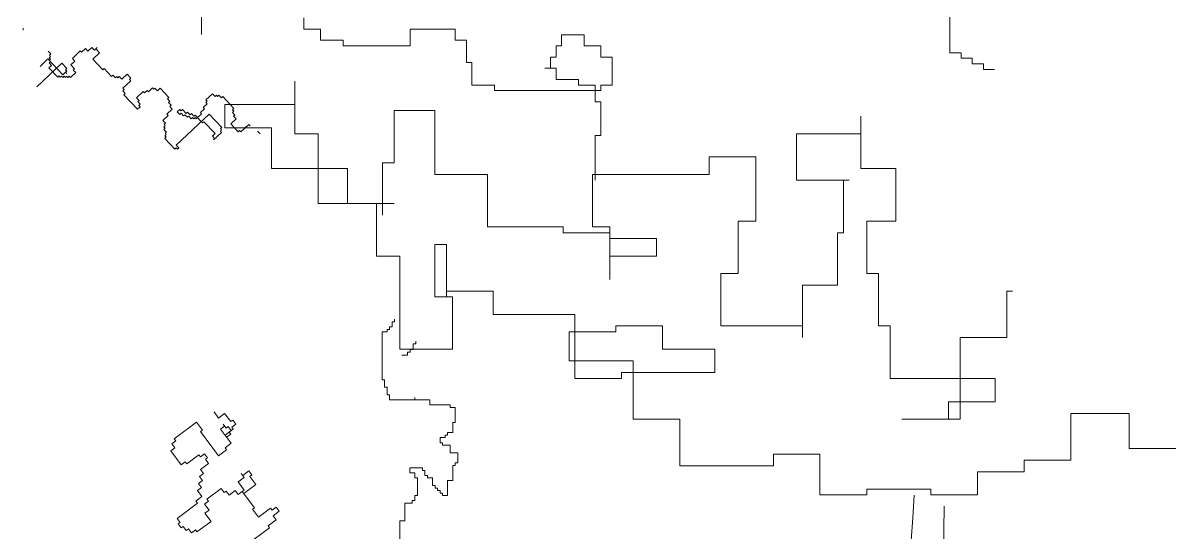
# Model space of a CAD drawing. Header units: millimetres. Extents: x 485872 to 486142, y -52344 to -52207.
# Drawn here: x 486105.6816 to 486105.8588, y -52330.2122 to -52330.1338 of the extents above; entities that cross this region are included whole.
import ezdxf

# ---------------------------------------------------------------- set-up
doc = ezdxf.new("R2010")
doc.units = ezdxf.units.MM
doc.header["$LTSCALE"] = 15

# ---------------------------------------------------------------- blocks, each defined once
blk = doc.blocks.new('sf')
at = {"color": 84, "lineweight": 5}
for p, q in [((17886.92, 471584.63), (17886.92, 471571.48)), ((18076.47, 471581.71), (18076.47, 471578.43)), ((18106.49, 471576.81), (18106.49, 471583.65)), ((18045.22, 471578.43), (18032.07, 471578.43)), ((18032.07, 471578.43), (18032.07, 471575.14)), ((18045.22, 471573.5), (18045.22, 471578.43)), ((18076.47, 471578.43), (18071.53, 471578.43)), ((18071.53, 471578.43), (18071.53, 471575.14)), ((18158.84, 471578.69), (18158.84, 471578.15)), ((17994.24, 471573.5), (17994.24, 471576.78)), ((17994.24, 471576.78), (18000.82, 471576.78)), ((18000.82, 471576.78), (18000.82, 471573.5)), ((18028.78, 471575.14), (18028.78, 471568.57)), ((18032.07, 471575.14), (18028.78, 471575.14)), ((18071.53, 471575.14), (18064.96, 471575.14)), ((18064.96, 471575.14), (18064.96, 471573.5)), ((17886.92, 471571.48), (17883.63, 471571.48)), ((17883.63, 471571.48), (17883.63, 471569.84)), ((17989.31, 471570.21), (17989.31, 471573.5)), ((17989.31, 471573.5), (17994.24, 471573.5)), ((18000.82, 471573.5), (18002.47, 471573.5)), ((18002.47, 471573.5), (18002.47, 471570.21)), ((18064.96, 471573.5), (18045.22, 471573.5)), ((18136.41, 471571.44), (18137.5, 471572.61)), ((18138.35, 471569.62), (18136.41, 471571.44)), ((18137.12, 471572.97), (18137.89, 471572.24)), ((18137.5, 471572.61), (18137.12, 471572.97)), ((18137.89, 471572.24), (18138.62, 471573.02)), ((18138.62, 471573.02), (18139.79, 471571.93)), ((18139.79, 471571.93), (18140.52, 471572.7)), ((18140.52, 471572.7), (18141.68, 471571.61)), ((18141.68, 471571.61), (18142.04, 471572)), ((18142.04, 471572), (18144.37, 471569.81)), ((18150.74, 471571.15), (18151.47, 471571.93)), ((18151.13, 471570.79), (18150.74, 471571.15)), ((17880.34, 471568.2), (17877.05, 471568.2)), ((17877.05, 471568.2), (17877.05, 471566.56)), ((17883.63, 471569.84), (17880.34, 471569.84)), ((17880.34, 471569.84), (17880.34, 471568.2)), ((17986.02, 471570.21), (17989.31, 471570.21)), ((17986.02, 471562), (17986.02, 471570.21)), ((18002.47, 471570.21), (18004.11, 471570.21)), ((18004.11, 471570.21), (18004.11, 471566.92)), ((18028.78, 471568.57), (18027.13, 471568.57)), ((18027.13, 471568.57), (18027.13, 471562)), ((18135.43, 471566.51), (18138.35, 471569.62)), ((18144.37, 471569.81), (18143.65, 471569.04)), ((18143.65, 471569.04), (18144.81, 471567.94)), ((18144.81, 471567.94), (18143.72, 471566.78)), ((18145.97, 471566.85), (18147.43, 471568.41)), ((18151.54, 471569.67), (18147.16, 471565.01)), ((18147.43, 471568.41), (18154.81, 471561.48)), ((18150.47, 471567.75), (18151.2, 471568.53)), ((18151.24, 471567.02), (18150.47, 471567.75)), ((18150.76, 471570.4), (18151.13, 471570.79)), ((18151.15, 471570.03), (18150.76, 471570.4)), ((18150.79, 471569.64), (18151.15, 471570.03)), ((18151.17, 471569.28), (18150.79, 471569.64)), ((18150.81, 471568.89), (18151.17, 471569.28)), ((18151.2, 471568.53), (18150.81, 471568.89)), ((18153.87, 471567.48), (18151.54, 471569.67)), ((17877.05, 471566.56), (17873.77, 471566.56)), ((18005.76, 471566.92), (18002.47, 471566.92)), ((18002.47, 471566.92), (18002.47, 471563.64)), ((18004.11, 471566.92), (18005.76, 471566.92)), ((18127.22, 471563.99), (18128.32, 471565.15)), ((18128.32, 471565.15), (18129.87, 471563.69)), ((18129.87, 471563.69), (18130.6, 471564.47)), ((18130.6, 471564.47), (18130.99, 471564.11)), ((18130.99, 471564.11), (18131.35, 471564.5)), ((18131.35, 471564.5), (18131.74, 471564.13)), ((18131.74, 471564.13), (18132.47, 471564.91)), ((18132.47, 471564.91), (18132.86, 471564.54)), ((18132.86, 471564.54), (18135.05, 471566.88)), ((18135.05, 471566.88), (18135.43, 471566.51)), ((18144.1, 471566.41), (18143.38, 471565.64)), ((18143.38, 471565.64), (18144.93, 471564.18)), ((18143.72, 471566.78), (18144.1, 471566.41)), ((18144.93, 471564.18), (18145.29, 471564.57)), ((18145.29, 471564.57), (18145.68, 471564.2)), ((18145.68, 471564.2), (18146.05, 471564.59)), ((18146.36, 471566.49), (18145.97, 471566.85)), ((18146, 471566.1), (18146.36, 471566.49)), ((18146.39, 471565.73), (18146, 471566.1)), ((18146.02, 471565.35), (18146.39, 471565.73)), ((18146.39, 471565.73), (18146.02, 471565.35)), ((18146.05, 471564.59), (18146.43, 471564.23)), ((18147.16, 471565.01), (18146.39, 471565.73)), ((18146.43, 471564.23), (18146.8, 471564.62)), ((18146.8, 471564.62), (18147.19, 471564.25)), ((18147.19, 471564.25), (18147.55, 471564.64)), ((18147.55, 471564.64), (18147.94, 471564.28)), ((18147.94, 471564.28), (18148.3, 471564.67)), ((18148.3, 471564.67), (18148.69, 471564.3)), ((18148.69, 471564.3), (18151.24, 471567.02)), ((17989.31, 471562), (17986.02, 471562)), ((17989.31, 471560.35), (17989.31, 471562)), ((17995.89, 471562), (17990.96, 471562)), ((17990.96, 471562), (17990.96, 471557.07)), ((18002.47, 471563.64), (17995.89, 471563.64)), ((17995.89, 471563.64), (17995.89, 471562)), ((18027.13, 471562), (18020.56, 471562)), ((18020.56, 471562), (18020.56, 471560.35)), ((18079.1, 471556.28), (18079.1, 471563.12)), ((18079.1, 471563.12), (18079.1, 471547.72)), ((18116.1, 471558.35), (18118.65, 471561.07)), ((18118.65, 471561.07), (18119.43, 471560.34)), ((18119.43, 471560.34), (18120.16, 471561.12)), ((18120.16, 471561.12), (18120.54, 471560.76)), ((18120.54, 471560.76), (18120.91, 471561.14)), ((18120.91, 471561.14), (18122.07, 471560.05)), ((18127.61, 471563.62), (18127.22, 471563.99)), ((18127.25, 471563.23), (18127.61, 471563.62)), ((18129.58, 471561.05), (18127.25, 471563.23)), ((18129.21, 471560.66), (18129.58, 471561.05)), ((18020.56, 471560.35), (17989.31, 471560.35)), ((18096.98, 471555.1), (18100.26, 471558.59)), ((18100.26, 471558.59), (18100.65, 471558.23)), ((18100.65, 471558.23), (18101.38, 471559.01)), ((18101.38, 471559.01), (18101.77, 471558.64)), ((18101.77, 471558.64), (18102.13, 471559.03)), ((18102.13, 471559.03), (18102.52, 471558.67)), ((18102.52, 471558.67), (18103.25, 471559.44)), ((18103.25, 471559.44), (18105.19, 471557.62)), ((18105.19, 471557.62), (18104.83, 471557.23)), ((18115.76, 471557.21), (18116.49, 471557.99)), ((18116.49, 471557.99), (18116.1, 471558.35)), ((18122.07, 471560.05), (18122.44, 471560.44)), ((18122.44, 471560.44), (18123.21, 471559.71)), ((18123.21, 471559.71), (18123.58, 471560.1)), ((18123.58, 471560.1), (18125.52, 471558.28)), ((18125.52, 471558.28), (18124.79, 471557.5)), ((18124.79, 471557.5), (18125.18, 471557.14)), ((18125.25, 471554.88), (18129.26, 471559.15)), ((18128.87, 471559.52), (18129.6, 471560.29)), ((18129.26, 471559.15), (18128.87, 471559.52)), ((18129.6, 471560.29), (18129.21, 471560.66)), ((17990.96, 471557.07), (17989.31, 471557.07)), ((17989.31, 471557.07), (17989.31, 471547.21)), ((18038.01, 471554.57), (18038.01, 471535.75)), ((18049.99, 471554.57), (18038.01, 471554.57)), ((18049.99, 471539.17), (18049.99, 471554.57)), ((18099.64, 471556.28), (18079.1, 471556.28)), ((18097.37, 471554.73), (18096.98, 471555.1)), ((18097.01, 471554.34), (18097.37, 471554.73)), ((18097.4, 471553.98), (18097.01, 471554.34)), ((18099.64, 471549.43), (18099.64, 471556.28)), ((18104.83, 471557.23), (18105.22, 471556.87)), ((18105.22, 471556.87), (18104.85, 471556.48)), ((18104.85, 471556.48), (18106.02, 471555.39)), ((18106.02, 471555.39), (18105.65, 471555)), ((18105.65, 471555), (18106.82, 471553.91)), ((18110.58, 471554.03), (18109.85, 471553.25)), ((18110.97, 471553.66), (18110.58, 471554.03)), ((18112.06, 471554.83), (18110.97, 471553.66)), ((18112.45, 471554.47), (18112.06, 471554.83)), ((18112.82, 471554.85), (18112.45, 471554.47)), ((18113.59, 471554.13), (18112.82, 471554.85)), ((18112.86, 471553.35), (18113.59, 471554.13)), ((18115.08, 471554.93), (18115.8, 471555.7)), ((18116.63, 471553.47), (18115.08, 471554.93)), ((18115.42, 471556.07), (18116.15, 471556.85)), ((18115.8, 471555.7), (18115.42, 471556.07)), ((18116.15, 471556.85), (18115.76, 471557.21)), ((18125.18, 471557.14), (18124.45, 471556.36)), ((18124.45, 471556.36), (18124.84, 471556)), ((18124.84, 471556), (18124.47, 471555.61)), ((18124.47, 471555.61), (18125.25, 471554.88)), ((17913.02, 471552.86), (17913.02, 471537.46)), ((17913.02, 471547.72), (17913.02, 471552.86)), ((18096.33, 471552.06), (18097.05, 471552.84)), ((18097.88, 471550.6), (18096.33, 471552.06)), ((18096.67, 471553.2), (18097.4, 471553.98)), ((18097.05, 471552.84), (18096.67, 471553.2)), ((18100.55, 471549.56), (18104.19, 471553.45)), ((18105.77, 471551.24), (18102.49, 471547.74)), ((18104.19, 471553.45), (18113.9, 471544.34)), ((18106.16, 471550.87), (18105.77, 471551.24)), ((18108.35, 471553.2), (18106.16, 471550.87)), ((18106.82, 471553.91), (18106.45, 471553.52)), ((18106.45, 471553.52), (18108.01, 471552.06)), ((18108.01, 471552.06), (18108.37, 471552.45)), ((18108.74, 471552.84), (18108.35, 471553.2)), ((18108.37, 471552.45), (18108.76, 471552.09)), ((18109.46, 471553.62), (18108.74, 471552.84)), ((18108.76, 471552.09), (18109.12, 471552.47)), ((18109.12, 471552.47), (18109.51, 471552.11)), ((18109.85, 471553.25), (18109.46, 471553.62)), ((18109.51, 471552.11), (18110.24, 471552.89)), ((18110.24, 471552.89), (18110.63, 471552.52)), ((18110.63, 471552.52), (18111.36, 471553.3)), ((18111.36, 471553.3), (18111.75, 471552.94)), ((18111.75, 471552.94), (18112.48, 471553.71)), ((18112.48, 471553.71), (18112.86, 471553.35)), ((18116.26, 471553.08), (18116.63, 471553.47)), ((18117.82, 471551.62), (18116.26, 471553.08)), ((18117.09, 471550.85), (18117.82, 471551.62)), ((18117.48, 471550.48), (18117.09, 471550.85)), ((17931.86, 471547.72), (17913.02, 471547.72)), ((17931.86, 471534.04), (17931.86, 471547.72)), ((18072.25, 471547.72), (18072.25, 471527.2)), ((18079.1, 471547.72), (18072.25, 471547.72)), ((18085.95, 471537.46), (18085.95, 471549.43)), ((18085.95, 471549.43), (18099.64, 471549.43)), ((18089.3, 471547.69), (18090.03, 471548.47)), ((18092.24, 471550.05), (18092.61, 471550.43)), ((18092.61, 471550.43), (18094.94, 471548.25)), ((18094.94, 471548.25), (18095.3, 471548.64)), ((18095.3, 471548.64), (18095.69, 471548.27)), ((18095.69, 471548.27), (18097.88, 471550.6)), ((18100.94, 471549.2), (18100.55, 471549.56)), ((18100.57, 471548.81), (18100.94, 471549.2)), ((18100.96, 471548.44), (18100.57, 471548.81)), ((18100.6, 471548.05), (18100.96, 471548.44)), ((18102.93, 471545.87), (18100.6, 471548.05)), ((18102.49, 471547.74), (18103.27, 471547.01)), ((18116.79, 471548.2), (18117.52, 471548.98)), ((18117.18, 471547.84), (18116.79, 471548.2)), ((18116.82, 471547.45), (18117.18, 471547.84)), ((18117.21, 471547.08), (18116.82, 471547.45)), ((18117.11, 471550.09), (18117.48, 471550.48)), ((18117.5, 471549.73), (18117.11, 471550.09)), ((18117.13, 471549.34), (18117.5, 471549.73)), ((18117.52, 471548.98), (18117.13, 471549.34)), ((17989.31, 471547.21), (17990.96, 471547.21)), ((17990.96, 471547.21), (17990.96, 471534.06)), ((18103.27, 471547.01), (18102.54, 471546.23)), ((18102.54, 471546.23), (18102.93, 471545.87)), ((18113.9, 471544.34), (18113.17, 471543.56)), ((18114.31, 471543.22), (18117.23, 471546.33)), ((18116.84, 471546.69), (18117.21, 471547.08)), ((18117.23, 471546.33), (18116.84, 471546.69)), ((17957.54, 471540.88), (17943.84, 471540.88)), ((17943.84, 471540.88), (17943.84, 471522.06)), ((17957.54, 471535.75), (17957.54, 471540.88)), ((18113.17, 471543.56), (18113.56, 471543.2)), ((18113.56, 471543.2), (18113.92, 471543.59)), ((18113.92, 471543.59), (18114.31, 471543.22)), ((17913.02, 471537.46), (17902.75, 471537.46)), ((17902.75, 471537.46), (17902.75, 471522.06)), ((18053.42, 471539.17), (18049.99, 471539.17)), ((18053.42, 471523.77), (18053.42, 471539.17)), ((18063.69, 471527.2), (18063.69, 471537.46)), ((18063.69, 471537.46), (18085.95, 471537.46)), ((17918.16, 471534.04), (17916.45, 471534.04)), ((17916.45, 471534.04), (17931.86, 471534.04)), ((17918.16, 471518.64), (17918.16, 471534.04)), ((17991.78, 471535.75), (17957.54, 471535.75)), ((17991.78, 471520.35), (17991.78, 471535.75)), ((18038.01, 471535.75), (18022.6, 471535.75)), ((18022.6, 471535.75), (18022.6, 471520.35)), ((18055.13, 471527.2), (18049.99, 471527.2)), ((18049.99, 471527.2), (18063.69, 471527.2)), ((18072.25, 471527.2), (18053.42, 471527.2)), ((18053.42, 471527.2), (18053.42, 471523.77)), ((18055.13, 471511.8), (18055.13, 471527.2)), ((17902.75, 471522.06), (17911.31, 471522.06)), ((17911.31, 471522.06), (17911.31, 471506.67)), ((17943.84, 471522.06), (17948.98, 471522.06)), ((17948.98, 471522.06), (17948.98, 471506.67)), ((17986.64, 471504.96), (17986.64, 471520.35)), ((17986.64, 471520.35), (17991.78, 471520.35)), ((18022.6, 471520.35), (18000.34, 471520.35)), ((18000.34, 471520.35), (18000.34, 471518.64)), ((17919.87, 471518.64), (17918.16, 471518.64)), ((17919.87, 471503.25), (17919.87, 471518.64)), ((17986.64, 471516.93), (17972.95, 471516.93)), ((17972.95, 471516.93), (17972.95, 471511.8)), ((18000.34, 471518.64), (17986.64, 471518.64)), ((17986.64, 471518.64), (17986.64, 471516.93)), ((18034.58, 471515.22), (18038.01, 471515.22)), ((18034.58, 471499.82), (18034.58, 471515.22)), ((18038.01, 471515.22), (18038.01, 471499.82)), ((17972.95, 471511.8), (17986.64, 471511.8)), ((17986.64, 471511.8), (17986.64, 471504.96)), ((18048.28, 471511.8), (18055.13, 471511.8)), ((18048.28, 471484.43), (18048.28, 471511.8)), ((17911.31, 471506.67), (17907.89, 471506.67)), ((17907.89, 471506.67), (17907.89, 471491.27)), ((17948.98, 471506.67), (17954.11, 471506.67)), ((17954.11, 471506.67), (17954.11, 471491.27)), ((17870.22, 471501.53), (17868.51, 471501.53)), ((17870.22, 471487.85), (17870.22, 471501.53)), ((17930.14, 471503.25), (17919.87, 471503.25)), ((17930.14, 471487.85), (17930.14, 471503.25)), ((18020.89, 471494.69), (18020.89, 471501.53)), ((18020.89, 471501.53), (18034.58, 471501.53)), ((18034.58, 471501.53), (18034.58, 471499.82)), ((18038.01, 471499.82), (18032.87, 471499.82)), ((18032.87, 471499.82), (18032.87, 471484.43)), ((17996.92, 471475.87), (17996.92, 471494.69)), ((17996.92, 471494.69), (18020.89, 471494.69)), ((18049.81, 471492.5), (18049.81, 471493.24)), ((17904.46, 471491.27), (17904.46, 471475.87)), ((17907.89, 471491.27), (17904.46, 471491.27)), ((17954.11, 471491.27), (17930.14, 471491.27)), ((17930.14, 471491.27), (17930.14, 471487.85)), ((17984.93, 471491.27), (17971.23, 471491.27)), ((17971.23, 471491.27), (17971.23, 471484.43)), ((17984.93, 471489.56), (17984.93, 471491.27)), ((18050.55, 471492.5), (18049.81, 471492.5)), ((18050.55, 471491.02), (18050.55, 471492.5)), ((18051.29, 471491.02), (18050.55, 471491.02)), ((18051.29, 471490.28), (18051.29, 471491.02)), ((18052.03, 471490.28), (18051.29, 471490.28)), ((18052.03, 471489.54), (18052.03, 471490.28)), ((17883.92, 471487.85), (17870.22, 471487.85)), ((17883.92, 471463.9), (17883.92, 471487.85)), ((17998.63, 471489.56), (17984.93, 471489.56)), ((17998.63, 471481.01), (17998.63, 471489.56)), ((18043.58, 471486.04), (18043.58, 471486.86)), ((18053.51, 471489.54), (18052.03, 471489.54)), ((18053.51, 471475.49), (18053.51, 471489.54)), ((17955.82, 471484.43), (17955.82, 471477.58)), ((17971.23, 471484.43), (17955.82, 471484.43)), ((18032.87, 471484.43), (18048.28, 471484.43)), ((18044.41, 471486.04), (18043.58, 471486.04)), ((18044.41, 471484.4), (18044.41, 471486.04)), ((18045.23, 471484.4), (18044.41, 471484.4)), ((18045.23, 471483.58), (18045.23, 471484.4)), ((18046.05, 471483.58), (18045.23, 471483.58)), ((18046.05, 471482.75), (18046.05, 471483.58)), ((17979.79, 471481.01), (17998.63, 471481.01)), ((17979.79, 471463.9), (17979.79, 471481.01)), ((18047.69, 471482.75), (18046.05, 471482.75)), ((17955.82, 471477.58), (17983.22, 471477.58)), ((17983.22, 471477.58), (17983.22, 471475.87)), ((17904.46, 471475.87), (17873.64, 471475.87)), ((17873.64, 471475.87), (17873.64, 471469.03)), ((17983.22, 471475.87), (17996.92, 471475.87)), ((18052.03, 471471.06), (18052.03, 471473.27)), ((18052.03, 471473.27), (18052.77, 471473.27)), ((18052.77, 471473.27), (18052.77, 471475.49)), ((18052.77, 471475.49), (18053.51, 471475.49)), ((18039.45, 471468.1), (18039.45, 471469.58)), ((18039.45, 471469.58), (18043.89, 471469.58)), ((18043.89, 471469.58), (18043.89, 471470.32)), ((18043.89, 471470.32), (18043.89, 471469.58)), ((18043.89, 471469.58), (18051.29, 471469.58)), ((18051.29, 471469.58), (18051.29, 471471.06)), ((18051.29, 471471.06), (18052.03, 471471.06)), ((17873.64, 471469.03), (17887.34, 471469.03)), ((17887.34, 471469.03), (17887.34, 471463.9)), ((18032.05, 471462.92), (18032.05, 471467.36)), ((18032.05, 471467.36), (18033.53, 471467.36)), ((18033.53, 471467.36), (18033.53, 471468.1)), ((18033.53, 471468.1), (18039.45, 471468.1)), ((17834.27, 471455.35), (17834.27, 471465.61)), ((17834.27, 471465.61), (17851.39, 471465.61)), ((17851.39, 471465.61), (17851.39, 471451.92)), ((17901.04, 471463.9), (17883.92, 471463.9)), ((17887.34, 471463.9), (17901.04, 471463.9)), ((17966.1, 471450.21), (17966.1, 471463.9)), ((17966.1, 471463.9), (17979.79, 471463.9)), ((18032.79, 471462.92), (18032.05, 471462.92)), ((18032.79, 471459.97), (18032.79, 471462.92)), ((18097.33, 471463.67), (18096.44, 471462.49)), ((18097.92, 471463.23), (18097.33, 471463.67)), ((18099.7, 471465.59), (18097.92, 471463.23)), ((18101.47, 471464.26), (18099.7, 471465.59)), ((18102.81, 471466.03), (18101.47, 471464.26)), ((18106.21, 471460.7), (18107.98, 471463.07)), ((18107.98, 471463.07), (18114.49, 471458.18)), ((18034.27, 471459.97), (18032.79, 471459.97)), ((18034.27, 471459.23), (18034.27, 471459.97)), ((18096.44, 471462.49), (18097.63, 471461.6)), ((18097.63, 471461.6), (18097.18, 471461.01)), ((18097.18, 471461.01), (18098.37, 471460.12)), ((18098.66, 471461.75), (18097.78, 471460.56)), ((18097.78, 471460.56), (18099.55, 471459.23)), ((18098.37, 471460.12), (18097.92, 471459.53)), ((18097.92, 471459.53), (18099.11, 471458.64)), ((18099.25, 471461.3), (18098.66, 471461.75)), ((18099.11, 471458.64), (18100.88, 471461.01)), ((18100.14, 471462.48), (18099.25, 471461.3)), ((18099.7, 471461.89), (18100.14, 471462.48)), ((18100.88, 471461.01), (18099.7, 471461.89)), ((18101.47, 471453.16), (18106.8, 471460.26)), ((18106.8, 471460.26), (18106.21, 471460.7)), ((18033.53, 471456.27), (18035.75, 471456.27)), ((18033.53, 471454.05), (18033.53, 471456.27)), ((18035.01, 471459.23), (18034.27, 471459.23)), ((18035.01, 471458.49), (18035.01, 471459.23)), ((18036.49, 471458.49), (18035.01, 471458.49)), ((18035.75, 471456.27), (18035.75, 471457.01)), ((18035.75, 471457.01), (18036.49, 471457.01)), ((18036.49, 471457.01), (18036.49, 471458.49)), ((18099.55, 471459.23), (18097.77, 471456.87)), ((18097.77, 471456.87), (18099.55, 471455.53)), ((18114.49, 471458.18), (18114.05, 471457.59)), ((18114.05, 471457.59), (18115.23, 471456.7)), ((18115.23, 471456.7), (18114.35, 471455.52)), ((17820.57, 471455.35), (17834.27, 471455.35)), ((17925.01, 471453.63), (17938.7, 471453.63)), ((17925.01, 471441.66), (17925.01, 471453.63)), ((17938.7, 471453.63), (17938.7, 471450.21)), ((18031.31, 471451.09), (18031.31, 471454.05)), ((18031.31, 471454.05), (18033.53, 471454.05)), ((18099.55, 471455.53), (18099.11, 471454.94)), ((18099.11, 471454.94), (18101.47, 471453.16)), ((18105.62, 471453.75), (18104.73, 471452.57)), ((18104.73, 471452.57), (18105.32, 471452.13)), ((18106.8, 471452.86), (18105.62, 471453.75)), ((18107.24, 471453.46), (18106.8, 471452.86)), ((18110.79, 471450.79), (18107.24, 471453.46)), ((18115.53, 471454.63), (18112.42, 471450.49)), ((18114.35, 471455.52), (18115.53, 471454.63)), ((17851.39, 471451.92), (17865.08, 471451.92)), ((17865.08, 471451.92), (17865.08, 471448.5)), ((17938.7, 471450.21), (17966.1, 471450.21)), ((18032.05, 471451.09), (18031.31, 471451.09)), ((18032.05, 471450.35), (18032.05, 471451.09)), ((18032.79, 471450.35), (18032.05, 471450.35)), ((18032.79, 471445.92), (18032.79, 471450.35)), ((18045.37, 471449.61), (18041.67, 471449.61)), ((18041.67, 471449.61), (18041.67, 471448.87)), ((18045.37, 471448.14), (18045.37, 471449.61)), ((18105.32, 471452.13), (18104.43, 471450.94)), ((18104.43, 471450.94), (18106.8, 471449.17)), ((18106.8, 471449.17), (18105.91, 471447.98)), ((18111.24, 471451.38), (18110.79, 471450.79)), ((18112.42, 471450.49), (18111.24, 471451.38)), ((17865.08, 471448.5), (17878.78, 471448.5)), ((17878.78, 471448.5), (17878.78, 471441.66)), ((18034.27, 471445.92), (18032.79, 471445.92)), ((18034.27, 471441.48), (18034.27, 471445.92)), ((18040.19, 471446.66), (18038.71, 471446.66)), ((18038.71, 471446.66), (18038.71, 471444.44)), ((18040.93, 471447.4), (18040.19, 471447.4)), ((18040.19, 471447.4), (18040.19, 471446.66)), ((18041.67, 471448.87), (18040.93, 471448.87)), ((18040.93, 471448.87), (18040.93, 471447.4)), ((18043.15, 471441.48), (18043.15, 471446.66)), ((18043.15, 471446.66), (18043.89, 471446.66)), ((18043.89, 471446.66), (18043.89, 471448.14)), ((18043.89, 471448.14), (18045.37, 471448.14)), ((18090.52, 471444.74), (18092.3, 471447.11)), ((18091.71, 471447.55), (18092.6, 471448.73)), ((18092.3, 471447.11), (18091.71, 471447.55)), ((18092.6, 471448.73), (18094.37, 471447.4)), ((18094.81, 471447.99), (18093.93, 471446.81)), ((18093.93, 471446.81), (18095.7, 471445.48)), ((18094.37, 471447.4), (18094.81, 471447.99)), ((18105.91, 471447.98), (18107.09, 471447.09)), ((18107.09, 471447.09), (18106.21, 471445.91)), ((18106.21, 471445.91), (18107.39, 471445.02)), ((17892.48, 471441.66), (17892.48, 471443.37)), ((17892.48, 471443.37), (17911.31, 471443.37)), ((17911.31, 471443.37), (17911.31, 471441.66)), ((18037.23, 471442.96), (18036.49, 471442.96)), ((18036.49, 471442.96), (18036.49, 471442.22)), ((18037.97, 471443.7), (18037.23, 471443.7)), ((18037.23, 471443.7), (18037.23, 471442.96)), ((18038.71, 471444.44), (18037.97, 471444.44)), ((18037.97, 471444.44), (18037.97, 471443.7)), ((18094.07, 471442.08), (18090.52, 471444.74)), ((18094.52, 471442.67), (18090.97, 471437.94)), ((18095.7, 471445.48), (18093.93, 471443.11)), ((18093.93, 471443.11), (18094.52, 471442.67)), ((18094.52, 471442.67), (18094.07, 471442.08)), ((18095.7, 471441.78), (18094.52, 471442.67)), ((18096.59, 471442.96), (18095.7, 471441.78)), ((18098.36, 471441.63), (18096.59, 471442.96)), ((18099.25, 471442.81), (18098.36, 471441.63)), ((18099.84, 471442.37), (18099.25, 471442.81)), ((18100.73, 471443.55), (18099.84, 471442.37)), ((18104.88, 471440.44), (18100.73, 471443.55)), ((18107.69, 471442.95), (18106.35, 471441.18)), ((18107.39, 471445.02), (18106.5, 471443.84)), ((18106.5, 471443.84), (18107.69, 471442.95)), ((17878.78, 471441.66), (17892.48, 471441.66)), ((17911.31, 471441.66), (17925.01, 471441.66)), ((18035.75, 471441.48), (18034.27, 471441.48)), ((18036.49, 471442.22), (18035.75, 471442.22)), ((18035.75, 471442.22), (18035.75, 471441.48)), ((18043.89, 471441.48), (18043.15, 471441.48)), ((18043.89, 471440), (18043.89, 471441.48)), ((18044.63, 471440), (18043.89, 471440)), ((18044.63, 471439.26), (18044.63, 471440)), ((18046.85, 471439.26), (18044.63, 471439.26)), ((18046.85, 471434.09), (18046.85, 471439.26)), ((18104.43, 471439.85), (18104.88, 471440.44)), ((18105.61, 471438.96), (18104.43, 471439.85)), ((18106.35, 471441.18), (18108.13, 471439.85)), ((18108.13, 471439.85), (18107.69, 471439.25)), ((18107.69, 471439.25), (18113.6, 471434.81)), ((18084.6, 471438.09), (18083.72, 471436.91)), ((18083.72, 471436.91), (18085.49, 471435.58)), ((18085.79, 471437.2), (18084.6, 471438.09)), ((18086.23, 471437.79), (18085.79, 471437.2)), ((18089.78, 471435.13), (18086.23, 471437.79)), ((18091.56, 471437.49), (18089.78, 471435.13)), ((18090.97, 471437.94), (18091.56, 471437.49)), ((18103.69, 471433.93), (18105.47, 471436.3)), ((18104.28, 471437.19), (18105.61, 471438.96)), ((18105.47, 471436.3), (18104.28, 471437.19)), ((18048.33, 471434.09), (18046.85, 471434.09)), ((18048.33, 471425.21), (18048.33, 471434.09)), ((18085.49, 471435.58), (18084.6, 471434.39)), ((18084.6, 471434.39), (18086.97, 471432.62)), ((18086.97, 471432.62), (18086.53, 471432.02)), ((18107.83, 471430.82), (18103.69, 471433.93)), ((18111.83, 471432.45), (18110.94, 471431.26)), ((18112.42, 471432), (18111.83, 471432.45)), ((18113.31, 471433.18), (18112.42, 471432)), ((18113.6, 471434.81), (18112.72, 471433.63)), ((18112.72, 471433.63), (18113.31, 471433.18)), ((18086.53, 471432.02), (18093.63, 471426.69)), ((18108.28, 471431.41), (18107.83, 471430.82)), ((18109.46, 471430.53), (18108.28, 471431.41)), ((18110.35, 471431.71), (18109.46, 471430.53)), ((18110.94, 471431.26), (18110.35, 471431.71))]:
    blk.add_line(p, q, dxfattribs=at)
at = {"color": 43, "lineweight": 5}
for centre, radius, start, end in [((24701.72, 471849.47), 6816.53, 183.430024, 187.017115), ((21170.44, 471452.35), 3281.85, 180.24354, 188.18021)]:
    blk.add_arc(centre, radius, start, end, dxfattribs=at)

msp = doc.modelspace()

# ---------------------------------------------------------------- block references
at = {"lineweight": 5, "xscale": -0.0005240255359560251, "yscale": 0.0005240255359560251, "zscale": 0.0005240255359560251}
msp.add_blockref('sf', (486115.19727, -52577.25383), dxfattribs=at)

doc.saveas('drawing.dxf')
